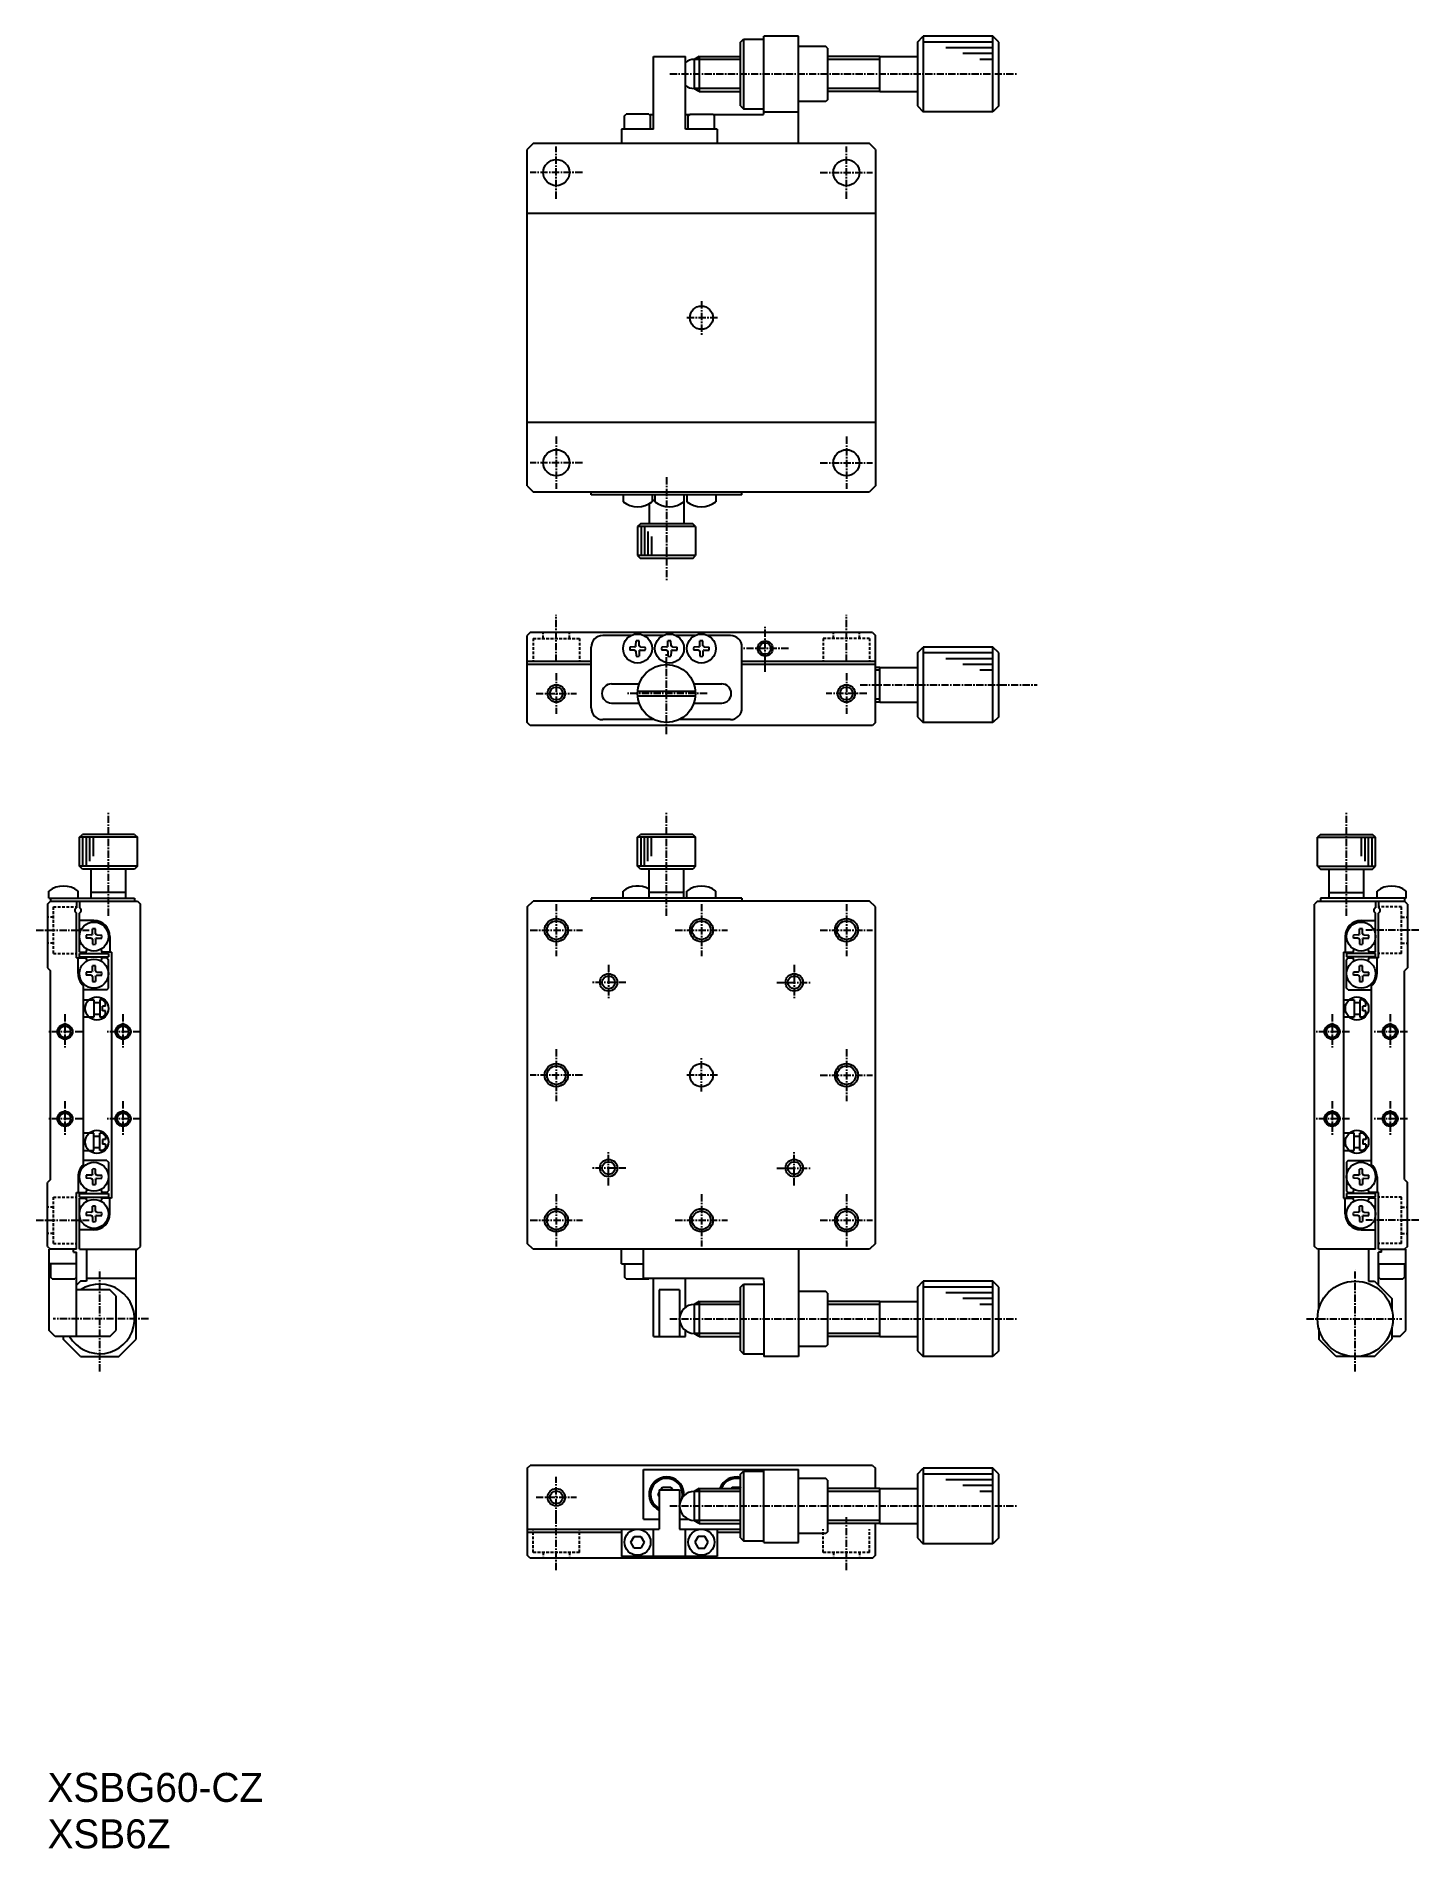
# Model space of a CAD drawing. Extents: x 84 to 323, y 19 to 331.
import ezdxf

# ---------------------------------------------------------------- set-up
doc = ezdxf.new("R2010")
doc.units = 0
doc.linetypes.add('CENTER', pattern=[2, 1.25, -0.25, 0.25, -0.25])
doc.linetypes.add('DASHED', pattern=[0.75, 0.5, -0.25])
doc.layers.get('0').update_dxf_attribs({"linetype": 'CONTINUOUS'})
doc.layers.add('CENTER', color=1, linetype='CENTER')

msp = doc.modelspace()

# ---------------------------------------------------------------- linework, layer by layer
at = {"color": 7, "linetype": 'CONTINUOUS'}
for p, q in [((209.69, 318.44), (209.69, 331.44)), ((215.69, 331.44), (209.69, 331.44)), ((215.69, 312.94), (215.69, 331.44)), ((236.19, 330.44), (237.19, 331.44)), ((249.19, 331.44), (237.19, 331.44)), ((250.19, 330.44), (249.19, 331.44)), ((205.69, 330.44), (206.19, 330.94)), ((205.69, 319.44), (205.69, 330.44)), ((206.19, 330.94), (206.19, 318.94)), ((206.19, 330.94), (209.69, 330.94)), ((220.39, 329.69), (215.69, 329.69)), ((220.69, 329.39), (220.39, 329.69)), ((220.69, 329.39), (220.69, 320.49)), ((236.19, 330.44), (236.19, 319.44)), ((250.19, 319.44), (250.19, 330.44)), ((190.69, 327.94), (196.19, 327.94)), ((190.69, 315.44), (190.69, 327.94)), ((196.19, 315.44), (196.19, 327.94)), ((198.56, 327.94), (197.69, 327.44)), ((197.69, 327.44), (197.69, 322.44)), ((198.56, 327.94), (198.56, 321.94)), ((198.56, 327.94), (205.69, 327.94)), ((229.69, 327.94), (220.69, 327.94)), ((229.69, 321.94), (229.69, 327.94)), ((229.69, 327.94), (236.19, 327.94)), ((198.56, 321.94), (197.69, 322.44)), ((198.56, 321.94), (205.69, 321.94)), ((229.69, 321.94), (220.69, 321.94)), ((229.69, 321.94), (236.19, 321.94)), ((205.69, 319.44), (206.19, 318.94)), ((206.19, 318.94), (209.69, 318.94)), ((220.39, 320.19), (215.69, 320.19)), ((220.69, 320.49), (220.39, 320.19)), ((236.19, 319.44), (237.19, 318.44)), ((250.19, 319.44), (249.19, 318.44)), ((185.69, 317.74), (185.99, 318.04)), ((185.69, 315.44), (185.69, 317.74)), ((189.89, 318.04), (185.99, 318.04)), ((189.89, 318.04), (190.19, 317.74)), ((189.99, 317.94), (190.69, 317.94)), ((190.19, 315.44), (190.19, 317.74)), ((196.19, 317.94), (196.89, 317.94)), ((196.99, 318.04), (196.69, 317.74)), ((196.69, 315.44), (196.69, 317.74)), ((196.99, 318.04), (200.89, 318.04)), ((201.19, 317.74), (200.89, 318.04)), ((200.99, 317.94), (209.65, 317.94)), ((201.19, 315.44), (201.19, 317.74)), ((209.69, 318.44), (215.69, 318.44)), ((249.19, 318.44), (237.19, 318.44)), ((169.94, 312.94), (168.94, 311.94)), ((227.94, 312.94), (169.94, 312.94)), ((190.69, 315.44), (185.19, 315.44)), ((185.19, 315.44), (185.19, 312.94)), ((201.69, 315.44), (196.19, 315.44)), ((201.69, 315.44), (201.69, 312.94)), ((228.94, 311.94), (227.94, 312.94)), ((168.94, 253.94), (168.94, 311.94)), ((228.94, 311.94), (228.94, 253.94)), ((168.94, 300.94), (228.94, 300.94)), ((168.94, 264.94), (228.94, 264.94)), ((168.94, 253.94), (169.94, 252.94)), ((228.94, 253.94), (227.94, 252.94)), ((169.94, 252.94), (227.94, 252.94)), ((179.94, 252.44), (179.94, 252.94)), ((205.94, 252.44), (179.94, 252.44)), ((185.44, 252.44), (185.44, 251.22)), ((189.94, 250.88), (189.94, 247.44)), ((190.44, 252.44), (190.44, 251.22)), ((190.94, 251.44), (190.44, 251.44)), ((190.94, 252.44), (190.94, 251.22)), ((195.94, 252.44), (195.94, 247.44)), ((195.94, 252.44), (195.94, 251.22)), ((196.44, 252.44), (196.44, 251.22)), ((201.44, 252.44), (201.44, 251.22)), ((205.94, 252.44), (205.94, 252.94)), ((188.44, 247.44), (187.94, 246.94)), ((187.94, 246.94), (187.94, 241.94)), ((197.44, 247.44), (188.44, 247.44)), ((197.94, 246.94), (197.44, 247.44)), ((197.94, 246.94), (197.94, 241.94)), ((187.94, 241.94), (188.44, 241.44)), ((197.44, 241.44), (188.44, 241.44)), ((197.44, 241.44), (197.94, 241.94)), ((169.44, 228.68), (168.94, 228.18)), ((168.94, 213.18), (168.94, 228.18)), ((228.44, 228.68), (169.44, 228.68)), ((186.85, 228.18), (181.94, 228.18)), ((192.35, 228.18), (189.03, 228.18)), ((197.85, 228.18), (194.53, 228.18)), ((203.94, 228.18), (200.03, 228.18)), ((228.44, 228.68), (228.94, 228.18)), ((228.94, 213.18), (228.94, 228.18)), ((179.94, 215.68), (179.94, 226.18)), ((187.44, 226.2), (186.62, 226.19)), ((187.44, 225.65), (186.62, 225.67)), ((187.44, 226.2), (187.61, 226.28)), ((187.44, 225.65), (187.61, 225.58)), ((187.67, 226.41), (187.61, 226.28)), ((187.67, 225.45), (187.61, 225.58)), ((187.67, 226.41), (187.68, 227.25)), ((187.67, 225.45), (187.68, 224.6)), ((188.22, 226.41), (188.2, 227.25)), ((188.22, 225.45), (188.2, 224.6)), ((188.22, 226.41), (188.28, 226.28)), ((188.22, 225.45), (188.28, 225.58)), ((188.44, 226.2), (188.28, 226.28)), ((188.44, 225.65), (188.28, 225.58)), ((188.44, 226.2), (189.27, 226.19)), ((188.44, 225.65), (189.27, 225.67)), ((192.94, 226.2), (192.12, 226.19)), ((192.94, 225.65), (192.12, 225.67)), ((192.94, 226.2), (193.11, 226.28)), ((192.94, 225.65), (193.11, 225.58)), ((193.17, 226.41), (193.11, 226.28)), ((193.17, 225.45), (193.11, 225.58)), ((193.17, 226.41), (193.18, 227.25)), ((193.17, 225.45), (193.18, 224.6)), ((193.72, 226.41), (193.7, 227.25)), ((193.72, 225.45), (193.7, 224.6)), ((193.72, 226.41), (193.78, 226.28)), ((193.72, 225.45), (193.78, 225.58)), ((193.94, 226.2), (193.78, 226.28)), ((193.94, 225.65), (193.78, 225.58)), ((193.94, 226.2), (194.77, 226.19)), ((193.94, 225.65), (194.77, 225.67)), ((198.44, 226.2), (197.62, 226.19)), ((198.44, 225.65), (197.62, 225.67)), ((198.44, 226.2), (198.61, 226.28)), ((198.44, 225.65), (198.61, 225.58)), ((198.67, 226.41), (198.61, 226.28)), ((198.67, 225.45), (198.61, 225.58)), ((198.67, 226.41), (198.68, 227.25)), ((198.67, 225.45), (198.68, 224.6)), ((199.22, 226.41), (199.2, 227.25)), ((199.22, 225.45), (199.2, 224.6)), ((199.22, 226.41), (199.28, 226.28)), ((199.22, 225.45), (199.28, 225.58)), ((199.44, 226.2), (199.28, 226.28)), ((199.44, 225.65), (199.28, 225.58)), ((199.44, 226.2), (200.27, 226.19)), ((199.44, 225.65), (200.27, 225.67)), ((205.94, 215.68), (205.94, 226.18)), ((236.19, 225.18), (237.19, 226.18)), ((236.19, 225.18), (236.19, 214.18)), ((249.19, 226.18), (237.19, 226.18)), ((250.19, 225.18), (249.19, 226.18)), ((250.19, 214.18), (250.19, 225.18)), ((179.94, 223.68), (168.94, 223.68)), ((179.94, 223.18), (168.94, 223.18)), ((228.94, 223.68), (205.94, 223.68)), ((228.94, 223.18), (205.94, 223.18)), ((229.69, 222.68), (228.94, 222.68)), ((229.69, 216.68), (229.69, 222.68)), ((229.69, 222.68), (236.19, 222.68)), ((183.44, 219.83), (188.3, 219.83)), ((197.59, 219.83), (202.44, 219.83)), ((183.44, 216.53), (188.16, 216.53)), ((187.96, 218.58), (197.93, 218.58)), ((187.96, 217.78), (197.93, 217.78)), ((197.73, 216.53), (202.44, 216.53)), ((229.69, 216.68), (228.94, 216.68)), ((229.69, 216.68), (236.19, 216.68)), ((169.44, 212.68), (168.94, 213.18)), ((228.44, 212.68), (169.44, 212.68)), ((190.76, 213.68), (181.94, 213.68)), ((203.94, 213.68), (195.12, 213.68)), ((228.94, 213.18), (228.44, 212.68)), ((236.19, 214.18), (237.19, 213.18)), ((249.19, 213.18), (237.19, 213.18)), ((250.19, 214.18), (249.19, 213.18)), ((91.75, 193.4), (92.25, 193.9)), ((101.25, 193.9), (92.25, 193.9)), ((101.25, 193.9), (101.75, 193.4)), ((187.94, 193.4), (188.44, 193.9)), ((197.44, 193.9), (188.44, 193.9)), ((197.44, 193.9), (197.94, 193.4)), ((305.64, 193.9), (305.14, 193.4)), ((305.64, 193.9), (314.64, 193.9)), ((315.14, 193.4), (314.64, 193.9)), ((91.75, 188.4), (91.75, 193.4)), ((101.75, 188.4), (101.75, 193.4)), ((187.94, 188.4), (187.94, 193.4)), ((197.94, 188.4), (197.94, 193.4)), ((305.14, 188.4), (305.14, 193.4)), ((315.14, 188.4), (315.14, 193.4)), ((92.25, 187.9), (91.75, 188.4)), ((101.25, 187.9), (92.25, 187.9)), ((93.75, 182.9), (93.75, 187.9)), ((99.75, 182.9), (99.75, 187.9)), ((101.75, 188.4), (101.25, 187.9)), ((188.44, 187.9), (187.94, 188.4)), ((197.44, 187.9), (188.44, 187.9)), ((189.94, 182.9), (189.94, 187.9)), ((195.94, 182.9), (195.94, 187.9)), ((197.94, 188.4), (197.44, 187.9)), ((305.14, 188.4), (305.64, 187.9)), ((305.64, 187.9), (314.64, 187.9)), ((307.14, 182.9), (307.14, 187.9)), ((313.14, 182.9), (313.14, 187.9)), ((314.64, 187.9), (315.14, 188.4)), ((86.25, 181.9), (86.75, 182.4)), ((86.25, 181.9), (86.25, 170.9)), ((86.5, 182.9), (86.5, 184.12)), ((86.5, 182.9), (101.25, 182.9)), ((86.75, 182.9), (86.75, 182.4)), ((86.75, 182.4), (101.75, 182.4)), ((91.25, 182.4), (91.25, 181.26)), ((91.5, 182.9), (91.5, 184.12)), ((91.75, 182.4), (91.75, 181.26)), ((99.75, 183.9), (93.75, 183.9)), ((101.25, 182.9), (101.25, 182.4)), ((101.75, 182.4), (102.25, 181.9)), ((102.25, 122.9), (102.25, 181.9)), ((168.94, 181.4), (169.94, 182.4)), ((168.94, 181.4), (168.94, 123.4)), ((227.94, 182.4), (169.94, 182.4)), ((205.94, 182.9), (179.94, 182.9)), ((179.94, 182.9), (179.94, 182.4)), ((185.44, 182.9), (185.44, 184.12)), ((195.94, 183.9), (189.94, 183.9)), ((196.44, 182.9), (196.44, 184.12)), ((201.44, 182.9), (201.44, 184.12)), ((205.94, 182.9), (205.94, 182.4)), ((228.94, 181.4), (227.94, 182.4)), ((228.94, 123.4), (228.94, 181.4)), ((305.14, 182.4), (304.64, 181.9)), ((304.64, 122.9), (304.64, 181.9)), ((305.14, 182.4), (320.14, 182.4)), ((320.39, 182.9), (305.64, 182.9)), ((305.64, 182.9), (305.64, 182.4)), ((307.14, 183.9), (313.14, 183.9)), ((315.14, 182.4), (315.14, 181.26)), ((315.39, 182.9), (315.39, 184.12)), ((315.64, 182.4), (315.64, 181.26)), ((320.14, 182.9), (320.14, 182.4)), ((320.64, 181.9), (320.14, 182.4)), ((320.39, 182.9), (320.39, 184.12)), ((320.64, 181.9), (320.64, 170.9)), ((91.25, 172.6), (91.25, 180.34)), ((91.75, 173.6), (91.75, 180.34)), ((94.25, 179.05), (91.75, 179.05)), ((312.64, 179.05), (315.14, 179.05)), ((315.14, 173.6), (315.14, 180.34)), ((315.64, 172.6), (315.64, 180.34)), ((93.75, 176.57), (92.93, 176.56)), ((93.75, 176.02), (92.93, 176.04)), ((93.75, 176.57), (93.92, 176.65)), ((93.75, 176.02), (93.92, 175.95)), ((93.98, 176.78), (93.92, 176.65)), ((93.98, 175.82), (93.92, 175.95)), ((93.98, 176.78), (93.99, 177.62)), ((93.98, 175.82), (93.99, 174.97)), ((94.53, 176.78), (94.51, 177.62)), ((94.53, 175.82), (94.51, 174.97)), ((94.53, 176.78), (94.58, 176.65)), ((94.53, 175.82), (94.58, 175.95)), ((94.75, 176.57), (94.58, 176.65)), ((94.75, 176.02), (94.58, 175.95)), ((94.75, 176.57), (95.58, 176.56)), ((94.75, 176.02), (95.58, 176.04)), ((97, 176.3), (97, 173.6)), ((309.89, 176.3), (309.89, 173.6)), ((312.14, 176.57), (311.31, 176.56)), ((312.14, 176.02), (311.31, 176.04)), ((312.14, 176.57), (312.3, 176.65)), ((312.14, 176.02), (312.3, 175.95)), ((312.36, 176.78), (312.3, 176.65)), ((312.36, 175.82), (312.3, 175.95)), ((312.36, 176.78), (312.38, 177.62)), ((312.36, 175.82), (312.38, 174.97)), ((312.91, 176.78), (312.9, 177.62)), ((312.91, 175.82), (312.9, 174.97)), ((312.91, 176.78), (312.97, 176.65)), ((312.91, 175.82), (312.97, 175.95)), ((313.14, 176.57), (312.97, 176.65)), ((313.14, 176.02), (312.97, 175.95)), ((313.14, 176.57), (313.96, 176.56)), ((313.14, 176.02), (313.96, 176.04)), ((91.25, 172.6), (92.84, 172.6)), ((91.5, 169.9), (91.5, 172.6)), ((91.75, 173.6), (92.84, 173.6)), ((91.75, 173.4), (96.75, 173.4)), ((91.75, 172.8), (91.75, 173.4)), ((91.75, 172.8), (96.75, 172.8)), ((97.25, 173.6), (95.66, 173.6)), ((96.45, 172.6), (95.66, 172.6)), ((96.45, 172.6), (96.75, 172.3)), ((96.75, 173.4), (96.75, 172.8)), ((96.75, 167.4), (96.75, 172.3)), ((97.25, 173.6), (97.25, 131.2)), ((309.64, 173.6), (309.64, 131.2)), ((309.64, 173.6), (311.22, 173.6)), ((315.14, 173.4), (310.14, 173.4)), ((310.14, 173.4), (310.14, 172.8)), ((315.14, 172.8), (310.14, 172.8)), ((310.44, 172.6), (310.14, 172.3)), ((310.14, 167.4), (310.14, 172.3)), ((310.44, 172.6), (311.22, 172.6)), ((315.14, 173.6), (314.05, 173.6)), ((315.64, 172.6), (314.05, 172.6)), ((315.14, 172.8), (315.14, 173.4)), ((315.39, 169.9), (315.39, 172.6)), ((86.25, 170.9), (86.75, 170.4)), ((86.75, 134.4), (86.75, 170.4)), ((93.75, 170.17), (92.93, 170.16)), ((93.75, 169.62), (92.93, 169.64)), ((93.75, 170.17), (93.92, 170.25)), ((93.75, 169.62), (93.92, 169.55)), ((93.98, 170.38), (93.92, 170.25)), ((93.98, 169.42), (93.92, 169.55)), ((93.98, 170.38), (93.99, 171.22)), ((93.98, 169.42), (93.99, 168.57)), ((94.53, 170.38), (94.51, 171.22)), ((94.53, 169.42), (94.51, 168.57)), ((94.53, 170.38), (94.58, 170.25)), ((94.53, 169.42), (94.58, 169.55)), ((94.75, 170.17), (94.58, 170.25)), ((94.75, 169.62), (94.58, 169.55)), ((94.75, 170.17), (95.58, 170.16)), ((94.75, 169.62), (95.58, 169.64)), ((312.14, 170.17), (311.31, 170.16)), ((312.14, 169.62), (311.31, 169.64)), ((312.14, 170.17), (312.3, 170.25)), ((312.14, 169.62), (312.3, 169.55)), ((312.36, 170.38), (312.3, 170.25)), ((312.36, 169.42), (312.3, 169.55)), ((312.36, 170.38), (312.38, 171.22)), ((312.36, 169.42), (312.38, 168.57)), ((312.91, 170.38), (312.9, 171.22)), ((312.91, 169.42), (312.9, 168.57)), ((312.91, 170.38), (312.97, 170.25)), ((312.91, 169.42), (312.97, 169.55)), ((313.14, 170.17), (312.97, 170.25)), ((313.14, 169.62), (312.97, 169.55)), ((313.14, 170.17), (313.96, 170.16)), ((313.14, 169.62), (313.96, 169.64)), ((320.64, 170.9), (320.14, 170.4)), ((320.14, 134.4), (320.14, 170.4)), ((92.45, 136.98), (92.45, 167.82)), ((96.45, 167.1), (92.45, 167.1)), ((96.45, 167.1), (96.75, 167.4)), ((310.44, 167.1), (310.14, 167.4)), ((310.44, 167.1), (314.44, 167.1)), ((314.44, 136.98), (314.44, 167.82)), ((92.45, 165.4), (94.25, 165.4)), ((94.25, 165.4), (94.25, 162.4)), ((95.25, 164.9), (94.25, 164.9)), ((94.25, 162.9), (95.25, 162.9)), ((95.25, 165.4), (95.25, 162.4)), ((95.75, 165.4), (95.25, 165.4)), ((95.75, 165.4), (96.25, 164.9)), ((96.25, 164.3), (95.75, 164.3)), ((95.75, 163.5), (95.75, 164.3)), ((96.25, 163.5), (95.75, 163.5)), ((95.75, 162.4), (96.25, 162.9)), ((96.25, 164.3), (96.25, 164.9)), ((96.25, 162.9), (96.25, 163.5)), ((309.64, 165.4), (311.44, 165.4)), ((311.44, 165.4), (311.44, 162.4)), ((312.44, 164.9), (311.44, 164.9)), ((311.44, 162.9), (312.44, 162.9)), ((312.44, 165.4), (312.44, 162.4)), ((312.94, 165.4), (312.44, 165.4)), ((312.94, 165.4), (313.44, 164.9)), ((313.44, 164.3), (312.94, 164.3)), ((312.94, 163.5), (312.94, 164.3)), ((313.44, 163.5), (312.94, 163.5)), ((312.94, 162.4), (313.44, 162.9)), ((313.44, 164.3), (313.44, 164.9)), ((313.44, 162.9), (313.44, 163.5)), ((94.25, 162.4), (92.45, 162.4)), ((95.75, 162.4), (95.25, 162.4)), ((311.44, 162.4), (309.64, 162.4)), ((312.94, 162.4), (312.44, 162.4)), ((94.25, 142.4), (92.45, 142.4)), ((94.25, 139.4), (94.25, 142.4)), ((94.25, 141.9), (95.25, 141.9)), ((95.25, 139.4), (95.25, 142.4)), ((95.75, 142.4), (95.25, 142.4)), ((95.75, 142.4), (96.25, 141.9)), ((95.75, 141.3), (95.75, 140.5)), ((96.25, 141.3), (95.75, 141.3)), ((96.25, 141.9), (96.25, 141.3)), ((311.44, 142.4), (309.64, 142.4)), ((311.44, 139.4), (311.44, 142.4)), ((311.44, 141.9), (312.44, 141.9)), ((312.44, 139.4), (312.44, 142.4)), ((312.94, 142.4), (312.44, 142.4)), ((312.94, 142.4), (313.44, 141.9)), ((312.94, 141.3), (312.94, 140.5)), ((313.44, 141.3), (312.94, 141.3)), ((313.44, 141.9), (313.44, 141.3)), ((92.45, 139.4), (94.25, 139.4)), ((96.45, 137.7), (92.45, 137.7)), ((95.25, 139.9), (94.25, 139.9)), ((95.75, 139.4), (95.25, 139.4)), ((96.25, 140.5), (95.75, 140.5)), ((95.75, 139.4), (96.25, 139.9)), ((96.25, 140.5), (96.25, 139.9)), ((96.45, 137.7), (96.75, 137.4)), ((309.64, 139.4), (311.44, 139.4)), ((310.44, 137.7), (310.14, 137.4)), ((310.44, 137.7), (314.44, 137.7)), ((312.44, 139.9), (311.44, 139.9)), ((312.94, 139.4), (312.44, 139.4)), ((313.44, 140.5), (312.94, 140.5)), ((312.94, 139.4), (313.44, 139.9)), ((313.44, 140.5), (313.44, 139.9)), ((86.75, 134.4), (86.25, 133.9)), ((91.5, 134.9), (91.5, 132.2)), ((93.75, 135.17), (92.93, 135.16)), ((93.75, 134.62), (92.93, 134.64)), ((93.75, 135.17), (93.92, 135.25)), ((93.75, 134.62), (93.92, 134.55)), ((93.98, 135.38), (93.92, 135.25)), ((93.98, 134.42), (93.92, 134.55)), ((93.98, 135.38), (93.99, 136.22)), ((93.98, 134.42), (93.99, 133.57)), ((94.53, 135.38), (94.51, 136.22)), ((94.53, 134.42), (94.51, 133.57)), ((94.53, 135.38), (94.58, 135.25)), ((94.53, 134.42), (94.58, 134.55)), ((94.75, 135.17), (94.58, 135.25)), ((94.75, 134.62), (94.58, 134.55)), ((94.75, 135.17), (95.58, 135.16)), ((94.75, 134.62), (95.58, 134.64)), ((96.75, 137.4), (96.75, 132.5)), ((310.14, 137.4), (310.14, 132.5)), ((312.14, 135.17), (311.31, 135.16)), ((312.14, 134.62), (311.31, 134.64)), ((312.14, 135.17), (312.3, 135.25)), ((312.14, 134.62), (312.3, 134.55)), ((312.36, 135.38), (312.3, 135.25)), ((312.36, 134.42), (312.3, 134.55)), ((312.36, 135.38), (312.38, 136.22)), ((312.36, 134.42), (312.38, 133.57)), ((312.91, 135.38), (312.9, 136.22)), ((312.91, 134.42), (312.9, 133.57)), ((312.91, 135.38), (312.97, 135.25)), ((312.91, 134.42), (312.97, 134.55)), ((313.14, 135.17), (312.97, 135.25)), ((313.14, 134.62), (312.97, 134.55)), ((313.14, 135.17), (313.96, 135.16)), ((313.14, 134.62), (313.96, 134.64)), ((315.39, 134.9), (315.39, 132.2)), ((320.14, 134.4), (320.64, 133.9)), ((86.25, 122.9), (86.25, 133.9)), ((91.25, 122.4), (91.25, 132.2)), ((91.25, 132.2), (92.84, 132.2)), ((91.75, 132), (96.75, 132)), ((91.75, 131.4), (91.75, 132)), ((91.75, 131.4), (96.75, 131.4)), ((91.75, 122.4), (91.75, 131.2)), ((91.75, 131.2), (92.84, 131.2)), ((96.45, 132.2), (95.66, 132.2)), ((97.25, 131.2), (95.66, 131.2)), ((96.45, 132.2), (96.75, 132.5)), ((96.75, 132), (96.75, 131.4)), ((97, 128.5), (97, 131.2)), ((309.64, 131.2), (311.22, 131.2)), ((309.89, 128.5), (309.89, 131.2)), ((310.44, 132.2), (310.14, 132.5)), ((315.14, 132), (310.14, 132)), ((310.14, 132), (310.14, 131.4)), ((315.14, 131.4), (310.14, 131.4)), ((310.44, 132.2), (311.22, 132.2)), ((315.64, 132.2), (314.05, 132.2)), ((315.14, 131.2), (314.05, 131.2)), ((315.14, 131.4), (315.14, 132)), ((315.14, 122.4), (315.14, 131.2)), ((315.64, 122.4), (315.64, 132.2)), ((320.64, 122.9), (320.64, 133.9)), ((93.75, 128.77), (92.93, 128.76)), ((93.75, 128.22), (92.93, 128.24)), ((93.75, 128.77), (93.92, 128.85)), ((93.75, 128.22), (93.92, 128.15)), ((93.98, 128.98), (93.92, 128.85)), ((93.98, 128.02), (93.92, 128.15)), ((93.98, 128.98), (93.99, 129.82)), ((94.53, 128.98), (94.51, 129.82)), ((94.53, 128.98), (94.58, 128.85)), ((94.53, 128.02), (94.58, 128.15)), ((94.75, 128.77), (94.58, 128.85)), ((94.75, 128.22), (94.58, 128.15)), ((94.75, 128.77), (95.58, 128.76)), ((94.75, 128.22), (95.58, 128.24)), ((312.14, 128.77), (311.31, 128.76)), ((312.14, 128.22), (311.31, 128.24)), ((312.14, 128.77), (312.3, 128.85)), ((312.14, 128.22), (312.3, 128.15)), ((312.36, 128.98), (312.3, 128.85)), ((312.36, 128.02), (312.3, 128.15)), ((312.36, 128.98), (312.38, 129.82)), ((312.91, 128.98), (312.9, 129.82)), ((312.91, 128.98), (312.97, 128.85)), ((312.91, 128.02), (312.97, 128.15)), ((313.14, 128.77), (312.97, 128.85)), ((313.14, 128.22), (312.97, 128.15)), ((313.14, 128.77), (313.96, 128.76)), ((313.14, 128.22), (313.96, 128.24)), ((94.25, 125.75), (91.75, 125.75)), ((93.98, 128.02), (93.99, 127.17)), ((94.53, 128.02), (94.51, 127.17)), ((312.36, 128.02), (312.38, 127.17)), ((312.64, 125.75), (315.14, 125.75)), ((312.91, 128.02), (312.9, 127.17)), ((86.25, 122.9), (86.75, 122.4)), ((86.55, 108.4), (86.55, 122.4)), ((91.25, 122.4), (86.55, 122.4)), ((90.75, 121.9), (90.75, 122.4)), ((90.75, 121.9), (91.25, 121.9)), ((91.25, 107.4), (91.25, 121.9)), ((91.75, 122.4), (101.75, 122.4)), ((92.95, 122.4), (92.95, 116.9)), ((101.55, 106.9), (101.55, 122.4)), ((101.75, 122.4), (102.25, 122.9)), ((169.94, 122.4), (168.94, 123.4)), ((227.94, 122.4), (169.94, 122.4)), ((185.19, 119.9), (185.19, 122.4)), ((188.94, 117.4), (188.94, 122.4)), ((215.69, 122.4), (215.69, 103.9)), ((228.94, 123.4), (227.94, 122.4)), ((305.14, 122.4), (304.64, 122.9)), ((315.14, 122.4), (305.14, 122.4)), ((305.34, 112), (305.34, 122.4)), ((313.94, 122.4), (313.94, 116.9)), ((315.64, 122.4), (320.34, 122.4)), ((315.64, 116.2), (315.64, 121.9)), ((316.14, 121.9), (315.64, 121.9)), ((316.14, 121.9), (316.14, 122.4)), ((320.64, 122.9), (320.14, 122.4)), ((320.34, 108.4), (320.34, 122.4)), ((91.25, 119.9), (86.55, 119.9)), ((86.75, 119.9), (86.75, 117.6)), ((185.19, 119.9), (188.94, 119.9)), ((185.69, 119.9), (185.69, 117.6)), ((315.64, 119.9), (320.34, 119.9)), ((315.64, 119.9), (315.64, 117.6)), ((320.14, 119.9), (320.14, 117.6)), ((87.05, 117.3), (86.75, 117.6)), ((87.05, 117.3), (90.95, 117.3)), ((91.25, 117.6), (90.95, 117.3)), ((91.95, 116.9), (91.25, 116.2)), ((92.95, 116.9), (91.95, 116.9)), ((92.95, 117.4), (101.55, 117.4)), ((185.99, 117.3), (185.69, 117.6)), ((185.99, 117.3), (189.89, 117.3)), ((188.94, 117.4), (209.65, 117.4)), ((189.99, 117.4), (189.89, 117.3)), ((190.69, 107.4), (190.69, 117.4)), ((196.19, 112.4), (196.19, 117.4)), ((205.69, 115.9), (206.19, 116.4)), ((205.69, 104.9), (205.69, 115.9)), ((206.19, 116.4), (206.19, 104.4)), ((206.19, 116.4), (209.69, 116.4)), ((209.69, 116.9), (209.69, 103.9)), ((236.19, 115.9), (237.19, 116.9)), ((236.19, 115.9), (236.19, 104.9)), ((249.19, 116.9), (237.19, 116.9)), ((250.19, 115.9), (249.19, 116.9)), ((250.19, 104.9), (250.19, 115.9)), ((313.94, 116.9), (314.94, 116.9)), ((314.94, 116.9), (317.94, 113.9)), ((315.94, 117.3), (315.64, 117.6)), ((315.94, 117.3), (319.84, 117.3)), ((319.84, 117.3), (320.14, 117.6)), ((97, 115.4), (91.25, 115.4)), ((98, 114.4), (97, 115.4)), ((98, 114.4), (98, 108.4)), ((195.19, 115.4), (191.69, 115.4)), ((191.69, 115.4), (191.69, 107.4)), ((195.19, 115.4), (195.19, 107.4)), ((198.56, 113.4), (197.69, 112.9)), ((197.69, 112.9), (197.69, 107.9)), ((198.56, 113.4), (198.56, 107.4)), ((198.56, 113.4), (205.69, 113.4)), ((220.39, 115.15), (215.69, 115.15)), ((220.69, 114.85), (220.39, 115.15)), ((220.69, 114.85), (220.69, 105.95)), ((229.69, 113.4), (220.69, 113.4)), ((229.69, 107.4), (229.69, 113.4)), ((229.69, 113.4), (236.19, 113.4)), ((317.94, 113.9), (317.94, 112)), ((87.55, 107.4), (86.55, 108.4)), ((97, 107.4), (87.55, 107.4)), ((88.95, 107.4), (88.95, 106.9)), ((91.95, 103.9), (88.95, 106.9)), ((97, 107.4), (98, 108.4)), ((98.55, 103.9), (101.55, 106.9)), ((190.69, 107.4), (196.19, 107.4)), ((196.19, 107.4), (196.19, 108.4)), ((198.56, 107.4), (197.69, 107.9)), ((198.56, 107.4), (205.69, 107.4)), ((229.69, 107.4), (220.69, 107.4)), ((229.69, 107.4), (236.19, 107.4)), ((305.34, 108.8), (305.34, 106.9)), ((308.34, 103.9), (305.34, 106.9)), ((314.94, 103.9), (317.94, 106.9)), ((317.94, 108.8), (317.94, 106.9)), ((319.34, 107.4), (317.94, 107.4)), ((319.34, 107.4), (320.34, 108.4)), ((91.95, 103.9), (98.55, 103.9)), ((205.69, 104.9), (206.19, 104.4)), ((206.19, 104.4), (209.69, 104.4)), ((215.69, 103.9), (209.69, 103.9)), ((220.39, 105.65), (215.69, 105.65)), ((220.69, 105.95), (220.39, 105.65)), ((236.19, 104.9), (237.19, 103.9)), ((249.19, 103.9), (237.19, 103.9)), ((250.19, 104.9), (249.19, 103.9)), ((314.94, 103.9), (308.34, 103.9)), ((168.94, 84.67), (169.44, 85.17)), ((168.94, 84.67), (168.94, 69.67)), ((228.44, 85.17), (169.44, 85.17)), ((188.94, 84.47), (215.69, 84.47)), ((188.94, 75.87), (188.94, 84.47)), ((209.69, 71.87), (209.69, 84.47)), ((215.69, 71.87), (215.69, 84.47)), ((228.44, 85.17), (228.94, 84.67)), ((228.94, 81.17), (228.94, 84.67)), ((236.19, 83.67), (237.19, 84.67)), ((249.19, 84.67), (237.19, 84.67)), ((250.19, 83.67), (249.19, 84.67)), ((191.93, 80.92), (192.22, 81.42)), ((192.22, 81.42), (193.67, 81.42)), ((193.67, 81.42), (193.95, 80.92)), ((204.08, 81.17), (204.22, 81.42)), ((204.22, 81.42), (205.67, 81.42)), ((205.67, 81.42), (205.69, 81.37)), ((205.69, 83.67), (206.19, 84.17)), ((205.69, 72.67), (205.69, 83.67)), ((206.19, 84.17), (206.19, 72.17)), ((206.19, 84.17), (209.69, 84.17)), ((220.39, 82.92), (215.69, 82.92)), ((220.69, 82.62), (220.39, 82.92)), ((220.69, 82.62), (220.69, 73.72)), ((236.19, 83.67), (236.19, 72.67)), ((250.19, 72.67), (250.19, 83.67)), ((191.5, 80.17), (191.69, 80.5)), ((191.69, 79.83), (191.5, 80.17)), ((191.69, 80.92), (195.19, 80.92)), ((191.69, 80.92), (191.69, 74.17)), ((195.19, 80.92), (195.19, 74.17)), ((198.56, 81.17), (197.69, 80.67)), ((197.69, 80.67), (197.69, 75.67)), ((198.56, 81.17), (198.56, 75.17)), ((198.56, 81.17), (205.69, 81.17)), ((229.69, 81.17), (220.69, 81.17)), ((229.69, 75.17), (229.69, 81.17)), ((229.69, 81.17), (236.19, 81.17)), ((188.94, 75.87), (191.69, 75.87)), ((195.19, 75.87), (196.71, 75.87)), ((198.56, 75.17), (197.69, 75.67)), ((198.56, 75.17), (205.69, 75.17)), ((229.69, 75.17), (220.69, 75.17)), ((228.94, 69.67), (228.94, 75.17)), ((229.69, 75.17), (236.19, 75.17)), ((168.94, 74.17), (191.69, 74.17)), ((168.94, 73.67), (185.19, 73.67)), ((185.19, 74.17), (191.69, 74.17)), ((185.19, 74.17), (185.19, 69.47)), ((186.79, 71.92), (187.37, 72.92)), ((187.37, 70.92), (186.79, 71.92)), ((187.37, 72.92), (188.52, 72.92)), ((188.52, 72.92), (189.1, 71.92)), ((189.1, 71.92), (188.52, 70.92)), ((190.69, 69.47), (190.69, 74.17)), ((195.19, 74.17), (201.69, 74.17)), ((196.19, 69.47), (196.19, 74.17)), ((198.37, 72.92), (197.79, 71.92)), ((197.79, 71.92), (198.37, 70.92)), ((199.52, 72.92), (198.37, 72.92)), ((200.1, 71.92), (199.52, 72.92)), ((199.52, 70.92), (200.1, 71.92)), ((201.69, 74.17), (201.69, 69.47)), ((201.69, 74.17), (205.69, 74.17)), ((201.69, 73.67), (205.69, 73.67)), ((205.69, 72.67), (206.19, 72.17)), ((206.19, 72.17), (209.69, 72.17)), ((209.69, 71.87), (215.69, 71.87)), ((220.39, 73.42), (215.69, 73.42)), ((220.69, 73.72), (220.39, 73.42)), ((236.19, 72.67), (237.19, 71.67)), ((250.19, 72.67), (249.19, 71.67)), ((169.44, 69.17), (168.94, 69.67)), ((169.44, 69.17), (168.94, 69.67)), ((228.44, 69.17), (169.44, 69.17)), ((201.69, 69.47), (185.19, 69.47)), ((188.52, 70.92), (187.37, 70.92)), ((198.37, 70.92), (199.52, 70.92)), ((228.44, 69.17), (228.94, 69.67)), ((228.94, 69.67), (228.44, 69.17)), ((249.19, 71.67), (237.19, 71.67))]:
    msp.add_line(p, q, dxfattribs=at)
at = {"color": 3, "linetype": 'CONTINUOUS'}
for p, q in [((237.19, 331.44), (237.19, 318.44)), ((249.19, 318.44), (249.19, 331.44)), ((249.19, 330.44), (237.19, 330.44)), ((249.19, 329.44), (241.08, 329.44)), ((249.19, 328.44), (244.02, 328.44)), ((205.69, 327.44), (197.69, 327.44)), ((229.69, 327.44), (220.69, 327.44)), ((249.19, 327.44), (246.96, 327.44)), ((205.69, 322.44), (197.69, 322.44)), ((229.69, 322.44), (220.69, 322.44)), ((197.94, 246.94), (187.94, 246.94)), ((188.54, 246.94), (188.54, 241.94)), ((189.14, 246.94), (189.14, 241.94)), ((189.74, 246.08), (189.74, 241.94)), ((190.34, 245.21), (190.34, 241.94)), ((197.94, 241.94), (187.94, 241.94)), ((237.19, 226.18), (237.19, 213.18)), ((249.19, 225.18), (237.19, 225.18)), ((249.19, 213.18), (249.19, 226.18)), ((229.69, 222.18), (228.94, 222.18)), ((249.19, 224.18), (241.08, 224.18)), ((249.19, 223.18), (244.02, 223.18)), ((249.19, 222.18), (246.96, 222.18)), ((229.69, 217.18), (228.94, 217.18)), ((101.75, 193.4), (91.75, 193.4)), ((92.35, 188.4), (92.35, 193.4)), ((92.95, 188.4), (92.95, 193.4)), ((93.55, 189.26), (93.55, 193.4)), ((94.15, 190.13), (94.15, 193.4)), ((197.94, 193.4), (187.94, 193.4)), ((188.54, 188.4), (188.54, 193.4)), ((189.14, 188.4), (189.14, 193.4)), ((189.74, 189.26), (189.74, 193.4)), ((190.34, 190.13), (190.34, 193.4)), ((305.14, 193.4), (315.14, 193.4)), ((312.74, 190.13), (312.74, 193.4)), ((313.34, 189.26), (313.34, 193.4)), ((313.94, 188.4), (313.94, 193.4)), ((314.54, 188.4), (314.54, 193.4)), ((101.75, 188.4), (91.75, 188.4)), ((197.94, 188.4), (187.94, 188.4)), ((305.14, 188.4), (315.14, 188.4)), ((237.19, 116.9), (237.19, 103.9)), ((249.19, 115.9), (237.19, 115.9)), ((249.19, 103.9), (249.19, 116.9)), ((205.69, 112.9), (197.69, 112.9)), ((229.69, 112.9), (220.69, 112.9)), ((249.19, 114.9), (241.08, 114.9)), ((249.19, 113.9), (244.02, 113.9)), ((249.19, 112.9), (246.96, 112.9)), ((205.69, 107.9), (197.69, 107.9)), ((229.69, 107.9), (220.69, 107.9)), ((237.19, 84.67), (237.19, 71.67)), ((249.19, 71.67), (249.19, 84.67)), ((249.19, 83.67), (237.19, 83.67)), ((249.19, 82.67), (241.08, 82.67)), ((249.19, 81.67), (244.02, 81.67)), ((205.69, 80.67), (197.69, 80.67)), ((229.69, 80.67), (220.69, 80.67)), ((249.19, 80.67), (246.96, 80.67)), ((205.69, 75.67), (197.69, 75.67)), ((229.69, 75.67), (220.69, 75.67))]:
    msp.add_line(p, q, dxfattribs=at)
at = {"color": 3, "linetype": 'DASHED'}
for p, q in [((171.69, 227.68), (171.69, 228.68)), ((176.19, 227.68), (176.19, 228.68)), ((221.69, 227.68), (221.69, 228.68)), ((226.19, 227.68), (226.19, 228.68)), ((169.94, 227.68), (177.94, 227.68)), ((169.94, 227.68), (169.94, 223.68)), ((177.94, 227.68), (177.94, 223.68)), ((227.94, 227.68), (219.94, 227.68)), ((219.94, 227.68), (219.94, 223.68)), ((227.94, 227.68), (227.94, 223.68)), ((87.25, 173.4), (87.25, 181.4)), ((87.25, 181.4), (91.25, 181.4)), ((319.64, 181.4), (315.64, 181.4)), ((319.64, 173.4), (319.64, 181.4)), ((87.25, 179.65), (86.25, 179.65)), ((319.64, 179.65), (320.64, 179.65)), ((87.25, 175.15), (86.25, 175.15)), ((319.64, 175.15), (320.64, 175.15)), ((87.25, 173.4), (91.25, 173.4)), ((319.64, 173.4), (315.64, 173.4)), ((87.25, 123.4), (87.25, 131.4)), ((87.25, 131.4), (91.25, 131.4)), ((319.64, 131.4), (315.64, 131.4)), ((319.64, 123.4), (319.64, 131.4)), ((87.25, 129.65), (86.25, 129.65)), ((319.64, 129.65), (320.64, 129.65)), ((87.25, 125.15), (86.25, 125.15)), ((319.64, 125.15), (320.64, 125.15)), ((87.25, 123.4), (91.25, 123.4)), ((319.64, 123.4), (315.64, 123.4)), ((169.94, 70.17), (169.94, 74.17)), ((177.94, 70.17), (177.94, 74.17)), ((219.94, 70.17), (219.94, 74.17)), ((227.94, 70.17), (227.94, 74.17)), ((177.94, 70.17), (169.94, 70.17)), ((171.69, 70.17), (171.69, 69.17)), ((176.19, 70.17), (176.19, 69.17)), ((227.94, 70.17), (219.94, 70.17)), ((221.69, 70.17), (221.69, 69.17)), ((226.19, 70.17), (226.19, 69.17))]:
    msp.add_line(p, q, dxfattribs=at)
at = {"color": 7, "linetype": 'CONTINUOUS'}
for centre, radius in [((173.94, 307.94), 2.25), ((223.94, 307.94), 2.25), ((198.94, 282.94), 2), ((173.94, 257.94), 2.25), ((223.94, 257.94), 2.25), ((187.94, 225.93), 2.5), ((193.44, 225.93), 2.5), ((198.94, 225.93), 2.5), ((209.94, 225.93), 1), ((192.94, 218.18), 5), ((173.94, 218.18), 1.1), ((223.94, 218.18), 1.1), ((94.25, 176.3), 2.5), ((173.94, 177.4), 1.6), ((198.94, 177.4), 1.6), ((223.94, 177.4), 1.6), ((312.64, 176.3), 2.5), ((94.25, 169.9), 2.5), ((312.64, 169.9), 2.5), ((182.94, 168.4), 1.1), ((214.94, 168.4), 1.1), ((89.25, 159.9), 1), ((99.25, 159.9), 1), ((307.64, 159.9), 1), ((317.64, 159.9), 1), ((173.94, 152.4), 1.6), ((198.94, 152.4), 2), ((223.94, 152.4), 1.6), ((89.25, 144.9), 1), ((99.25, 144.9), 1), ((307.64, 144.9), 1), ((317.64, 144.9), 1), ((182.94, 136.4), 1.1), ((214.94, 136.4), 1.1), ((94.25, 134.9), 2.5), ((312.64, 134.9), 2.5), ((94.25, 128.5), 2.5), ((173.94, 127.4), 1.6), ((198.94, 127.4), 1.6), ((223.94, 127.4), 1.6), ((312.64, 128.5), 2.5), ((311.64, 110.4), 6.5), ((173.94, 79.67), 1.1), ((187.94, 71.92), 2.25), ((198.94, 71.92), 2.25)]:
    msp.add_circle(centre, radius, dxfattribs=at)
at = {"color": 3, "linetype": 'CONTINUOUS'}
for centre, radius in [((209.94, 225.93), 1.3), ((173.94, 218.18), 1.5), ((223.94, 218.18), 1.5), ((173.94, 177.4), 2), ((198.94, 177.4), 2), ((223.94, 177.4), 2), ((182.94, 168.4), 1.5), ((214.94, 168.4), 1.5), ((94.75, 163.9), 2), ((311.94, 163.9), 2), ((89.25, 159.9), 1.3), ((99.25, 159.9), 1.3), ((307.64, 159.9), 1.3), ((317.64, 159.9), 1.3), ((173.94, 152.4), 2), ((223.94, 152.4), 2), ((89.25, 144.9), 1.3), ((99.25, 144.9), 1.3), ((307.64, 144.9), 1.3), ((317.64, 144.9), 1.3), ((94.75, 140.9), 2), ((311.94, 140.9), 2), ((182.94, 136.4), 1.5), ((214.94, 136.4), 1.5), ((173.94, 127.4), 2), ((198.94, 127.4), 2), ((223.94, 127.4), 2), ((173.94, 79.67), 1.5)]:
    msp.add_circle(centre, radius, dxfattribs=at)
at = {"color": 7, "linetype": 'CONTINUOUS'}
for centre, radius, start, end in [((197.69, 324.94), 2.5, 90, 126.8698), ((197.69, 324.94), 2.5, 233.1302, 270), ((206.69, 318.44), 3, 350.4059, 0), ((187.94, 254.34), 4, 231.3178, 308.6822), ((193.44, 254.34), 4, 231.3178, 308.6822), ((198.94, 254.34), 4, 231.3178, 308.6822), ((181.94, 226.18), 2, 90, 180), ((203.94, 226.18), 2, 0, 90), ((187.94, 225.93), 1.35, 168.8959, 191.1041), ((187.94, 225.93), 1.35, 78.8959, 101.1041), ((187.94, 225.93), 1.35, 348.8959, 11.1041), ((193.44, 225.93), 1.35, 168.8959, 191.1041), ((193.44, 225.93), 1.35, 78.8959, 101.1041), ((193.44, 225.93), 1.35, 348.8959, 11.1041), ((198.94, 225.93), 1.35, 168.8959, 191.1041), ((198.94, 225.93), 1.35, 78.8959, 101.1041), ((198.94, 225.93), 1.35, 348.8959, 11.1041), ((187.94, 225.93), 1.35, 258.8959, 281.1041), ((193.44, 225.93), 1.35, 258.8959, 281.1041), ((198.94, 225.93), 1.35, 258.8959, 281.1041), ((183.44, 218.18), 1.65, 90, 270), ((202.44, 218.18), 1.65, 270, 90), ((181.94, 215.68), 2, 180, 270), ((203.94, 215.68), 2, 270, 0), ((89, 181), 4, 51.3178, 128.6822), ((187.94, 181), 4, 60, 128.6822), ((198.94, 181), 4, 51.3178, 128.6822), ((317.89, 181), 4, 51.3178, 128.6822), ((91.45, 180.8), 0.5, 113.5782, 246.4218), ((91.55, 180.8), 0.5, 293.5782, 66.4218), ((315.34, 180.8), 0.5, 113.5782, 246.4218), ((315.44, 180.8), 0.5, 293.5782, 66.4218), ((94.25, 176.3), 2.75, 0, 90), ((312.64, 176.3), 2.75, 90, 180), ((94.25, 176.3), 1.35, 168.8959, 191.1041), ((94.25, 176.3), 1.35, 78.8959, 101.1041), ((94.25, 176.3), 1.35, 258.8959, 281.1041), ((94.25, 176.3), 1.35, 348.8959, 11.1041), ((312.64, 176.3), 1.35, 168.8959, 191.1041), ((312.64, 176.3), 1.35, 78.8959, 101.1041), ((312.64, 176.3), 1.35, 258.8959, 281.1041), ((312.64, 176.3), 1.35, 348.8959, 11.1041), ((94.25, 173.1), 1.5, 139.4584, 168.463), ((94.25, 173.1), 1.5, 191.537, 220.5416), ((94.25, 173.1), 1.5, 11.537, 40.5416), ((94.25, 173.1), 1.5, 319.4584, 348.4631), ((312.64, 173.1), 1.5, 139.4584, 168.463), ((312.64, 173.1), 1.5, 191.5369, 220.5416), ((312.64, 173.1), 1.5, 11.537, 40.5416), ((312.64, 173.1), 1.5, 319.4584, 348.463), ((94.25, 169.9), 2.75, 180, 229.1149), ((94.25, 169.9), 1.35, 168.8959, 191.1041), ((94.25, 169.9), 1.35, 78.8959, 101.1041), ((94.25, 169.9), 1.35, 348.8959, 11.1041), ((312.64, 169.9), 1.35, 168.8959, 191.1041), ((312.64, 169.9), 1.35, 78.8959, 101.1041), ((312.64, 169.9), 1.35, 348.8959, 11.1041), ((312.64, 169.9), 2.75, 310.8851, 0), ((94.25, 169.9), 1.35, 258.8959, 281.1041), ((312.64, 169.9), 1.35, 258.8959, 281.1041), ((94.25, 134.9), 2.75, 130.8851, 180), ((94.25, 134.9), 1.35, 168.8959, 191.1041), ((94.25, 134.9), 1.35, 78.8959, 101.1041), ((94.25, 134.9), 1.35, 348.8959, 11.1041), ((312.64, 134.9), 1.35, 168.8959, 191.1041), ((312.64, 134.9), 1.35, 78.8959, 101.1041), ((312.64, 134.9), 1.35, 348.8959, 11.1041), ((312.64, 134.9), 2.75, 0, 49.1149), ((94.25, 131.7), 1.5, 139.4584, 168.463), ((94.25, 131.7), 1.5, 191.537, 220.5416), ((94.25, 134.9), 1.35, 258.8959, 281.1041), ((94.25, 131.7), 1.5, 11.537, 40.5416), ((94.25, 131.7), 1.5, 319.4584, 348.4631), ((312.64, 131.7), 1.5, 139.4584, 168.463), ((312.64, 131.7), 1.5, 191.5369, 220.5416), ((312.64, 134.9), 1.35, 258.8959, 281.1041), ((312.64, 131.7), 1.5, 11.537, 40.5416), ((312.64, 131.7), 1.5, 319.4584, 348.463), ((94.25, 128.5), 1.35, 168.8959, 191.1041), ((94.25, 128.5), 1.35, 78.8959, 101.1041), ((94.25, 128.5), 2.75, 270, 0), ((94.25, 128.5), 1.35, 348.8959, 11.1041), ((312.64, 128.5), 2.75, 180, 270), ((312.64, 128.5), 1.35, 168.8959, 191.1041), ((312.64, 128.5), 1.35, 78.8959, 101.1041), ((312.64, 128.5), 1.35, 348.8959, 11.1041), ((94.25, 128.5), 1.35, 258.8959, 281.1041), ((312.64, 128.5), 1.35, 258.8959, 281.1041), ((95.25, 110.4), 6, 210, 123.5573), ((206.69, 116.9), 3, 0, 9.5941), ((197.69, 110.4), 2.5, 90, 270), ((192.94, 80.17), 3, 355.7409, 245.3756), ((192.94, 80.17), 2.75, 347.6297, 242.9643), ((204.94, 80.17), 3, 75.5225, 160.5288), ((204.94, 80.17), 2.75, 74.1734, 158.6763), ((197.69, 78.17), 2.5, 90, 270)]:
    msp.add_arc(centre, radius, start, end, dxfattribs=at)
at = {"layer": 'CENTER', "color": 1, "linetype": 'CENTER'}
for p, q in [((193.5, 324.94), (253.5, 324.94)), ((173.94, 303.44), (173.94, 312.44)), ((223.94, 303.44), (223.94, 312.44)), ((178.44, 307.94), (169.44, 307.94)), ((219.44, 307.94), (228.44, 307.94)), ((198.94, 285.76), (198.94, 279.8)), ((201.7, 282.94), (196.29, 282.94)), ((173.94, 262.44), (173.94, 253.44)), ((223.94, 262.44), (223.94, 253.44)), ((178.44, 257.94), (169.44, 257.94)), ((219.44, 257.94), (228.44, 257.94)), ((192.94, 255.46), (192.94, 237.57)), ((173.94, 223.62), (173.94, 231.73)), ((223.94, 223.62), (223.94, 231.73)), ((209.94, 221.93), (209.94, 229.93)), ((192.94, 211.18), (192.94, 225.18)), ((213.94, 225.93), (205.94, 225.93)), ((173.94, 221.68), (173.94, 214.68)), ((223.94, 221.68), (223.94, 214.68)), ((226.31, 219.68), (256.82, 219.68)), ((170.44, 218.18), (177.44, 218.18)), ((199.94, 218.18), (185.94, 218.18)), ((227.44, 218.18), (220.44, 218.18)), ((96.75, 179.87), (96.75, 197.77)), ((192.94, 179.87), (192.94, 197.77)), ((310.14, 179.87), (310.14, 197.77)), ((173.94, 181.9), (173.94, 172.9)), ((198.94, 181.9), (198.94, 172.9)), ((223.94, 181.9), (223.94, 172.9)), ((84.3, 177.4), (93.45, 177.4)), ((169.44, 177.4), (178.44, 177.4)), ((194.44, 177.4), (203.44, 177.4)), ((219.44, 177.4), (228.44, 177.4)), ((322.59, 177.4), (313.44, 177.4)), ((182.94, 171.4), (182.94, 165.4)), ((214.94, 171.4), (214.94, 165.4)), ((185.94, 168.4), (179.94, 168.4)), ((211.94, 168.4), (217.94, 168.4)), ((89.25, 162.9), (89.25, 156.9)), ((99.25, 162.9), (99.25, 156.9)), ((307.64, 162.9), (307.64, 156.9)), ((317.64, 162.9), (317.64, 156.9)), ((92.25, 159.9), (86.25, 159.9)), ((102.25, 159.9), (96.25, 159.9)), ((310.64, 159.9), (304.64, 159.9)), ((320.64, 159.9), (314.64, 159.9)), ((173.94, 156.9), (173.94, 147.9)), ((223.94, 156.9), (223.94, 147.9)), ((198.94, 149.58), (198.94, 155.53)), ((178.44, 152.4), (169.44, 152.4)), ((201.7, 152.4), (196.29, 152.4)), ((219.44, 152.4), (228.44, 152.4)), ((89.25, 147.9), (89.25, 141.9)), ((99.25, 147.9), (99.25, 141.9)), ((307.64, 147.9), (307.64, 141.9)), ((317.64, 147.9), (317.64, 141.9)), ((92.25, 144.9), (86.25, 144.9)), ((102.25, 144.9), (96.25, 144.9)), ((310.64, 144.9), (304.64, 144.9)), ((320.64, 144.9), (314.64, 144.9)), ((182.94, 133.4), (182.94, 139.4)), ((214.94, 133.4), (214.94, 139.4)), ((185.94, 136.4), (179.94, 136.4)), ((211.94, 136.4), (217.94, 136.4)), ((173.94, 131.9), (173.94, 122.9)), ((198.94, 131.9), (198.94, 122.9)), ((223.94, 131.9), (223.94, 122.9)), ((84.3, 127.4), (93.45, 127.4)), ((169.44, 127.4), (178.44, 127.4)), ((194.44, 127.4), (203.44, 127.4)), ((219.44, 127.4), (228.44, 127.4)), ((322.59, 127.4), (313.44, 127.4)), ((95.25, 101.35), (95.25, 118.86)), ((311.64, 101.35), (311.64, 118.86)), ((103.64, 110.4), (87.2, 110.4)), ((193.5, 110.4), (253.5, 110.4)), ((303.24, 110.4), (319.68, 110.4)), ((173.94, 76.17), (173.94, 83.17)), ((170.44, 79.67), (177.44, 79.67)), ((193.5, 78.17), (253.5, 78.17)), ((173.94, 67.11), (173.94, 76.26)), ((223.94, 67.11), (223.94, 76.26))]:
    msp.add_line(p, q, dxfattribs=at)

# ---------------------------------------------------------------- texts
at = {"color": 7, "linetype": 'CONTINUOUS'}
for s, p in [('XSBG60-CZ', (86.25, 27.17)), ('XSB6Z', (86.25, 19.17))]:
    msp.add_text(s, height=5, dxfattribs=at).set_placement(p)

doc.saveas('drawing.dxf')
